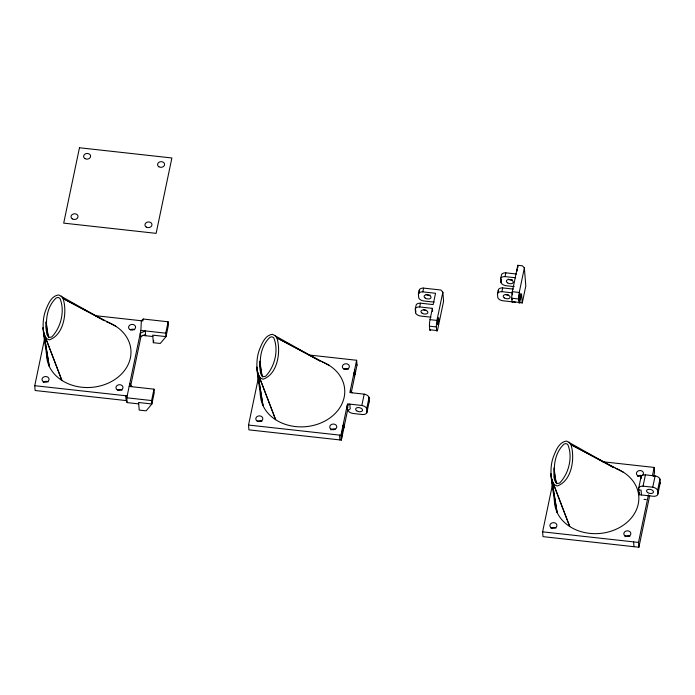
<?xml version="1.0" encoding="UTF-8"?>
<svg xmlns="http://www.w3.org/2000/svg" width="695" height="695" viewBox="0 0 695 695"><rect width="100%" height="100%" fill="white"/><g stroke="black" fill="none" stroke-linecap="round" stroke-linejoin="round"><path stroke-width="1.04" d="M138.705 403.891L127.168 402.613L126.777 397.801L140.868 330.429L141.354 320.751L143.248 319.031L168.129 321.785L168.407 325.225L166.018 336.615L160.276 343.469L153.343 342.705L152.735 335.146L166.018 336.615L165.749 333.174L168.129 321.785M127.168 402.613L126.134 400.572L35.141 390.512L34.75 385.699L44.906 337.11M143.248 319.031L142.849 320.916L95.354 315.669M130.573 386.307L141.033 336.276M153.343 342.705L153.777 340.637M153.986 389.157L154.264 392.588L151.875 403.986L138.592 402.509L139.2 410.076L146.132 410.841L151.875 403.986L151.606 400.546L153.986 389.157L129.157 386.411M347.509 410.571L350.211 408.947L349.828 404.134L347.118 405.758L347.509 410.571L341.341 440.083L248.914 429.858L248.532 425.045L258.462 377.515M343.33 430.57L342.939 425.757L341.341 440.083L340.95 435.27L347.517 403.873L361.843 405.463A5.282 3.015 11.8 0 1 366.682 408.721L366.969 412.291A5.282 3.015 11.8 0 1 362.573 414.533L352.869 413.464A5.282 3.015 11.8 0 1 348.021 410.198M309.136 355.015L356.631 360.271L349.88 392.571L364.206 394.152A5.282 3.015 11.8 0 1 369.045 397.41L369.332 400.989L366.969 412.291M343.217 429.197L343.808 426.374M354.919 373.215L354.328 376.038L354.05 372.598M351.314 392.362L357.056 364.892M361.843 405.463L364.206 394.152M366.682 408.721L369.045 397.41M430.987 317.189L420.397 316.017A5.282 3.015 11.8 0 1 415.558 312.759L415.271 309.188L416.053 305.418A5.282 3.015 11.8 0 1 420.458 303.176L433.167 304.584L435.53 293.273L422.821 291.874A5.282 3.015 11.8 0 0 418.416 294.107L418.703 297.686A5.282 3.015 11.8 0 0 423.55 300.944L434.14 302.116M418.416 294.107L419.207 290.345A5.282 3.015 11.8 0 1 423.611 288.104L440.934 290.015L442.854 292.161L443.584 301.23L437.676 329.5A5.282 0.721 -83.7 0 1 436.668 330.516L429.736 329.751L429.449 326.181A5.282 0.721 -83.7 0 1 430.014 319.657L432.377 308.354L419.667 306.947A5.282 3.015 11.8 0 0 415.271 309.188M415.558 312.759L415.949 310.873M419.667 306.947L420.458 303.176M422.821 291.874L423.611 288.104M436.668 330.516L436.373 326.945A5.282 0.721 -83.7 0 1 436.947 320.421L442.854 292.161M515.334 302.16L502.624 300.761A5.282 3.015 11.8 0 1 497.785 297.495L497.498 293.924L498.289 290.154A5.282 3.015 11.8 0 1 502.685 287.912L513.275 289.085M514.248 286.618L505.778 285.68A5.282 3.015 11.8 0 1 500.939 282.422L500.652 278.851L501.434 275.081A5.282 3.015 11.8 0 1 505.838 272.84L516.428 274.012M500.939 282.422L501.529 279.599M497.498 293.924A5.282 3.015 11.8 0 1 501.894 291.683L502.685 287.912M500.652 278.851A5.282 3.015 11.8 0 1 505.048 276.61L505.838 272.84M512.615 301.978A5.282 0.721 -83.7 0 1 512.024 301.647L511.746 298.207A5.282 0.721 -83.7 0 1 512.311 291.692L517.827 265.308L522.449 265.82L524.36 267.957L525.811 285.966L522.266 302.933L519.295 302.603M512.024 301.647L518.948 302.412L518.678 298.972A5.282 0.721 -83.7 0 1 519.243 292.456L524.36 267.957M649.712 495.483L638.887 547.243L543.004 536.636L542.613 531.831L552.551 484.293M638.653 488.385L641.016 477.074A5.282 3.015 11.8 0 1 645.412 474.841L655.116 475.91A5.282 3.015 11.8 0 1 659.963 479.168L660.25 482.747L657.887 494.049A5.282 3.015 11.8 0 1 653.482 496.291L639.157 494.71L638.653 488.385A5.282 3.015 11.8 0 1 643.049 486.144L652.753 487.221A5.282 3.015 11.8 0 1 657.6 490.479L657.887 494.049M639.157 494.71L639.591 492.651M643.049 486.144L645.412 474.841M638.887 547.243L638.505 542.43L648.435 494.892M652.414 475.884L654.177 467.431L602.148 461.68M653.682 476.466L654.568 472.244L654.177 467.431M652.753 487.221L655.116 475.91M657.6 490.479L659.963 479.168M145.542 334.347L140.555 336.693L140.277 333.253L145.264 330.916L145.646 335.72M505.048 276.61L515.638 277.783M512.311 291.692L519.243 292.456M501.894 291.683L512.484 292.856M511.746 298.207L518.678 298.972M430.014 319.657L436.947 320.421M429.449 326.181L436.373 326.945M140.868 330.429L165.749 333.174M142.136 335.338L152.848 336.519M34.75 385.699L127.176 395.915M151.606 400.546L126.777 397.801L125.752 395.759L126.134 400.572M248.532 425.045L340.95 435.27M638.774 489.897L641.085 490.149L641.468 494.962M643.961 499.349L646.272 499.601M542.613 531.831L638.505 542.43M613.337 467.327L566.573 441.073C559.015 441.942 555.939 450.542 553.455 456.65C547.782 471.992 553.498 488.194 554.653 503.771M274.916 335.346L276.853 337.857L320.195 361.087L272.492 334.295C264.934 335.155 261.859 343.756 259.365 349.872C253.701 365.214 259.417 381.416 260.573 396.993M61.134 295.992L63.071 298.503L104.528 320.725L58.71 294.941C51.152 295.809 48.077 304.41 45.592 310.526C39.919 325.868 45.635 342.062 46.791 357.647M623.597 472.365L570.934 444.635L568.997 442.124M329.517 365.579L276.853 337.857C281.154 351.114 277.87 374.188 263.101 379.218L260.677 378.167L258.74 375.656L257.419 371.86L256.803 367.03L263.014 405.637L257.419 371.86L275.646 419.737L258.74 375.656M115.735 326.233L63.071 298.503C67.372 311.768 64.096 334.834 49.319 339.864L46.895 338.812L44.958 336.302L43.637 332.505L43.029 327.675L49.241 366.282L43.637 332.505L61.864 380.382L44.958 336.302M613.337 467.361L570.934 444.635C575.234 457.901 571.95 480.966 557.182 485.996L554.758 484.945L552.82 482.434L551.5 478.638L550.883 473.808L557.103 512.415L551.5 478.638L569.726 526.515L552.82 482.434M350.271 390.686L352.191 392.823M129.748 383.579L131.772 386.698M556.608 483.781C552.464 470.689 553.533 453.922 564.079 444.044L566.06 443.566L567.763 444.453C573.036 456.78 568.918 473.512 559.692 483.025L557.711 483.503L556.017 482.617L554.723 480.427L553.915 477.1L553.941 467.943L556.087 482.617M262.528 377.003C258.375 363.902 259.443 347.135 269.999 337.266L271.98 336.788L273.674 337.674C278.956 350.002 274.838 366.734 265.612 376.247L263.631 376.716L261.937 375.839L260.634 373.649L259.565 366.057L259.861 361.165L261.998 375.839M48.754 337.657C44.602 324.556 45.67 307.789 56.217 297.912L58.198 297.443L59.9 298.32C65.174 310.648 61.056 327.38 51.83 336.893L49.849 337.37L48.155 336.484L46.86 334.304L45.783 326.702L46.078 321.811L48.068 335.442M641.016 477.074L641.138 478.586M633.614 541.891L633.996 546.704M522.266 302.933L521.537 293.855L519.964 301.395A5.282 0.721 -83.7 0 1 518.948 302.412M517.827 265.308L517.984 267.297M517.037 269.078L517.202 271.067M498.289 290.154L498.428 291.943M432.377 308.354L432.62 311.377M419.207 290.345L419.424 293.021M356.631 360.271L357.022 365.084M354.641 369.775L355.032 374.588M347.665 405.802L347.821 407.722M343.53 422.934L343.921 427.746M339.525 435.105L339.916 439.918M43.212 382.441A3.518 2.849 -4.6 0 1 48.163 381.929M117.82 390.086A3.518 2.849 -4.6 0 1 122.103 390.104M130.425 329.786A3.518 2.849 -4.6 0 1 134.708 329.804M106.413 321.733A42.239 34.168 -4.6 0 1 129.287 361.808A42.239 34.168 -4.6 0 1 82.931 387.35A42.239 34.168 -4.6 0 1 46.608 354.676M322.167 361.817A42.239 34.168 -4.6 0 1 342.626 402.309A42.239 34.168 -4.6 0 1 295.983 426.626A42.239 34.168 -4.6 0 1 260.39 394.03M330.924 429.962A3.518 2.849 -4.6 0 1 335.103 429.076M257.663 421.266A3.518 2.849 -4.6 0 1 261.937 421.274M344.207 369.141A3.518 2.849 -4.6 0 1 348.482 369.149M369.332 400.989A5.282 3.015 11.8 0 1 368.68 402.214M430.24 295.106A3.518 2.015 11.8 0 1 426.026 294.315M426.27 310.291A3.518 2.015 11.8 0 1 423.62 309.796M430.431 329.83A5.282 0.721 -83.7 0 1 429.736 329.751M512.467 279.842A3.518 2.015 11.8 0 1 508.262 279.051M508.497 295.028A3.518 2.015 11.8 0 1 505.847 294.532M512.51 299.293A3.518 0.478 -83.7 0 1 512.137 299.354M512.354 294.828A3.518 0.478 -83.7 0 1 512.502 294.028M615.266 468.222A42.239 34.168 -4.6 0 1 636.811 508.836A42.239 34.168 -4.6 0 1 589.621 533.36A42.239 34.168 -4.6 0 1 554.488 499.809M637.619 476.44A3.518 2.849 -4.6 0 1 641.789 475.554M625.014 536.74A3.518 2.849 -4.6 0 1 629.965 536.227M551.074 528.565A3.518 2.849 -4.6 0 1 556.026 528.052M660.25 482.747A5.282 3.015 11.8 0 1 659.85 483.703M659.59 483.972A5.282 3.015 11.8 0 1 659.277 484.224M79.465 147.757L63.705 223.13L156.132 233.355L171.882 157.974L79.465 147.757M72.28 218.873A3.518 2.849 -4.6 0 0 77.988 217.005A3.518 2.849 -4.6 0 0 73.305 213.982A3.518 2.849 -4.6 0 0 72.28 218.873M158.825 166.748A3.518 2.849 -4.6 0 0 164.533 164.88A3.518 2.849 -4.6 0 0 159.85 161.857A3.518 2.849 -4.6 0 0 158.825 166.748M84.868 158.556A3.518 2.849 -4.6 0 0 90.576 156.679A3.518 2.849 -4.6 0 0 85.893 153.665A3.518 2.849 -4.6 0 0 84.868 158.556M146.219 227.048A3.518 2.849 -4.6 0 0 151.927 225.18A3.518 2.849 -4.6 0 0 147.236 222.157A3.518 2.849 -4.6 0 0 146.219 227.048M43.281 381.625A3.518 2.849 -4.6 0 0 48.998 379.757A3.518 2.849 -4.6 0 0 44.306 376.733A3.518 2.849 -4.6 0 0 43.281 381.625M117.22 389.799A3.518 2.849 -4.6 0 0 122.937 387.932A3.518 2.849 -4.6 0 0 118.246 384.908A3.518 2.849 -4.6 0 0 117.22 389.799M129.826 329.5A3.518 2.849 -4.6 0 0 135.542 327.632A3.518 2.849 -4.6 0 0 130.851 324.608A3.518 2.849 -4.6 0 0 129.826 329.5M343.608 368.854A3.518 2.849 -4.6 0 0 349.316 366.977A3.518 2.849 -4.6 0 0 344.633 363.954A3.518 2.849 -4.6 0 0 343.608 368.854M257.063 420.979A3.518 2.849 -4.6 0 0 262.771 419.102A3.518 2.849 -4.6 0 0 258.088 416.079A3.518 2.849 -4.6 0 0 257.063 420.979M331.002 429.154A3.518 2.849 -4.6 0 0 336.71 427.277A3.518 2.849 -4.6 0 0 332.028 424.254A3.518 2.849 -4.6 0 0 331.002 429.154M356.752 410.841A3.518 2.015 11.8 0 0 362.477 410.554A3.518 2.015 11.8 0 0 358.029 407.557A3.518 2.015 11.8 0 0 356.752 410.841M438.267 323.253A3.518 0.478 -83.7 0 0 438.528 317.711A3.518 0.478 -83.7 0 0 437.503 322.61A3.518 0.478 -83.7 0 0 438.267 323.253M425.244 298.086A3.518 2.015 11.8 0 0 430.961 297.799A3.518 2.015 11.8 0 0 426.513 294.802A3.518 2.015 11.8 0 0 425.244 298.086M422.091 313.158A3.518 2.015 11.8 0 0 427.816 312.872A3.518 2.015 11.8 0 0 423.368 309.874A3.518 2.015 11.8 0 0 422.091 313.158M507.472 282.822A3.518 2.015 11.8 0 0 513.197 282.535A3.518 2.015 11.8 0 0 508.749 279.538A3.518 2.015 11.8 0 0 507.472 282.822M504.318 297.894A3.518 2.015 11.8 0 0 510.043 297.608A3.518 2.015 11.8 0 0 505.595 294.619A3.518 2.015 11.8 0 0 504.318 297.894M519.764 298.919A3.518 0.478 -83.7 0 0 520.025 293.377A3.518 0.478 -83.7 0 0 519 298.277A3.518 0.478 -83.7 0 0 519.764 298.919M637.689 475.632A3.518 2.849 -4.6 0 0 643.405 473.755A3.518 2.849 -4.6 0 0 638.714 470.732A3.518 2.849 -4.6 0 0 637.689 475.632M551.144 527.757A3.518 2.849 -4.6 0 0 556.86 525.88A3.518 2.849 -4.6 0 0 552.169 522.857A3.518 2.849 -4.6 0 0 551.144 527.757M625.083 535.932A3.518 2.849 -4.6 0 0 630.799 534.055A3.518 2.849 -4.6 0 0 626.108 531.032A3.518 2.849 -4.6 0 0 625.083 535.932M647.67 492.599A3.518 2.015 11.8 0 0 653.396 492.312A3.518 2.015 11.8 0 0 648.948 489.315A3.518 2.015 11.8 0 0 647.67 492.599"/></g></svg>
